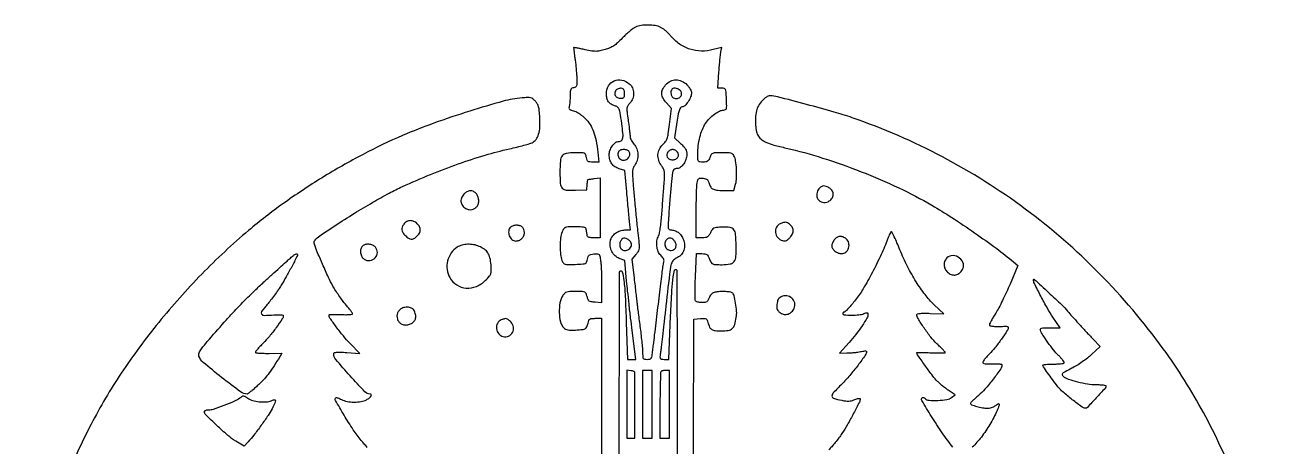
# Model space of a CAD drawing. Extents: x 110 to 904, y 124 to 925.
# Drawn here: x 110 to 904, y 657 to 925 of the extents above; entities that cross this region are included whole.
import ezdxf

# ---------------------------------------------------------------- set-up
doc = ezdxf.new("R2010")
doc.units = 0

msp = doc.modelspace()

# ---------------------------------------------------------------- linework, layer by layer
for points in [[(486.890229, 518.986716, -0.000161), (487.016943, 614.68192, -0.000268), (487.192998, 695.313008, -0.000004), (487.392619, 768.47668, -0.198201), (487.57005, 768.903383, -0.577609), (489.013715, 768.515953, -0.034605), (490.080474, 763.023645, -0.018657), (490.932535, 753.064302, -0.004317), (491.595392, 736.25), (492.310963, 713), (494.955409, 713), (497.599855, 713), (495.351129, 731.25, -0.001664), (494.398795, 739.196679, -0.001231), (493.396241, 747.993188, -0.001243), (492.490277, 756.307662, -0.002795), (491.853977, 762.620429), (490.605552, 775.740857), (487.210809, 776.968412, -0.105251), (484.527453, 778.638453, -0.083055), (482.483474, 781.391599, -0.080946), (481.408524, 784.731733, -0.091763), (481.520076, 788.091405, -0.097817), (482.683956, 790.76037, -0.080975), (484.841688, 792.995289, -0.078372), (487.670465, 794.485814, -0.082316), (490.77254, 795), (494.275363, 795), (493.695529, 800.25, -0.003331), (493.397095, 803.127661, -0.000776), (492.935819, 807.962201, -0.0008), (492.422478, 813.527927, -0.000785), (491.923516, 819.131959), (490.731336, 832.763918), (487.041331, 833.869471, -0.071978), (484.352741, 835.118187, -0.095888), (482.422984, 836.988312, -0.089786), (481.247982, 839.544894, -0.055881), (480.786015, 842.821396, -0.101425), (481.229119, 845.346145, -0.056762), (482.700344, 848.109082, -0.058283), (484.625363, 850.307755, -0.182226), (486.424314, 851.015313, 0.124612), (488.304868, 851.519972, 0.202199), (489.3063, 852.805906, 0.085829), (489.540847, 855.364958, 0.012566), (488.992628, 860.568407, 0.004069), (487.952448, 868.044971, 0.042431), (487.242786, 871.05971, 0.116926), (486.286209, 872.624156, 0.123984), (484.747676, 873.55163, -0.059747), (482.128369, 874.706112, -0.100478), (480.351938, 876.311228, -0.100192), (479.338896, 878.485508, -0.059143), (479, 881.340536, -0.133762), (480.348942, 886.292648, -0.15774), (483.96682, 889.504405, -0.154769), (488.837445, 890.022628, -0.128008), (493.544236, 887.715608, -0.109639), (495.517608, 885.076336, -0.098944), (496.283983, 881.748899, -0.096764), (495.717218, 878.319808, -0.099693), (493.90314, 875.396897, 0.050042), (492.597157, 873.693816, 0.113474), (492.076958, 872.166172, 0.056016), (492.098348, 869.958238, 0.005497), (492.80314, 864.674101, -0.003351), (493.261396, 861.347373, -0.003969), (493.648422, 858.197277, -0.003466), (493.935382, 855.535155, -0.025117), (494, 854.249623, 0.085231), (494.173896, 853.236882, 0.034097), (494.734375, 851.941198, 0.032506), (495.543269, 850.596106, 0.035264), (496.5, 849.405499, -0.097156), (498.282941, 846.521481, -0.079623), (499.007973, 842.964696, -0.078109), (498.588864, 839.295234, -0.08751), (497.062088, 836.087195, 0.062797), (496.025009, 834.158446, 0.073495), (495.569506, 832.132822, 0.035776), (495.560559, 829.093506, 0.004749), (496.062088, 822.682824, 0.001883), (496.883007, 813.720085, 0.001161), (497.913137, 803.17993, 0.001129), (498.934492, 793.201704, 0.003437), (499.69024, 786.429433, -0.029555), (499.821109, 784.210729, -0.069794), (499.591185, 782.573704, -0.07207), (498.92585, 781.094944, -0.033217), (497.674225, 779.389424), (495.175604, 776.419981), (496.586577, 764.459991, -0.000214), (497.159261, 759.587777, -0.000231), (497.713243, 754.838247, -0.000217), (498.184835, 750.763341, -0.001113), (498.44067, 748.5, 0.003265), (498.705532, 746.243847, 0.000647), (499.211317, 742.208393, 0.000685), (499.812885, 737.510211, 0.000637), (500.441895, 732.698784, -0.003916), (501.03838, 727.891112, -0.00425), (501.542307, 723.204219, -0.004003), (501.907718, 719.182061, -0.020652), (502, 716.948784, 0.016241), (502.07722, 714.572119, 0.142446), (502.432637, 713.592209, 0.200238), (503.202541, 713.125866, 0.037358), (504.884777, 713, 0.055161), (506.591184, 713.18883, 0.201722), (507.45935, 713.806687, 0.100738), (507.95621, 715.153715, 0.008987), (508.443222, 718.75, -0.000873), (508.841418, 722.098127, -0.000145), (509.620756, 728.539062, -0.000159), (510.541824, 736.112697, -0.000141), (511.505844, 744, 0.00017), (512.462703, 751.832524, 0.000201), (513.362126, 759.240625, 0.000175), (514.116787, 765.495761, 0.001275), (514.4704, 768.5, -0.005453), (514.72645, 770.529154, -0.005972), (515.019767, 772.491544, -0.005611), (515.309351, 774.163131, -0.029548), (515.532293, 775.066957, 0.143634), (515.544286, 775.835645, 0.05161), (515.141537, 776.865327, 0.045785), (514.436722, 777.97106, 0.039426), (513.509292, 778.991271, -0.106749), (511.84949, 781.397131, -0.07029), (511.011653, 784.666444, -0.067775), (511.098676, 788.172226, -0.082999), (512.146264, 791.273297, 0.077118), (512.638096, 792.674978, 0.008566), (513.201528, 796.029672, 0.010268), (513.724855, 800.072381, 0.008148), (514.129003, 804.457556, -0.00003), (514.49713, 809.313352, -0.000021), (514.912395, 814.783458, -0.000021), (515.310621, 820.023189, -0.000045), (515.621246, 824.103152, 0.007064), (515.940332, 829.247352, 0.0458), (515.826953, 831.839324, 0.079319), (515.259426, 833.716744, 0.046226), (514.038507, 835.734046, -0.07843), (512.222404, 839.22162, -0.096006), (511.739016, 842.858688, -0.100799), (512.649072, 846.27672, -0.0954), (514.834548, 849.143476, 0.050889), (516.567565, 851.041848, 0.080261), (517.580068, 852.99609, 0.044083), (518.261373, 855.909269, 0.006474), (519.039867, 861.925456), (520.210637, 871.996067), (517.105319, 875.53283, -0.052122), (514.931322, 878.601446, -0.117264), (514.151303, 881.326662, -0.124356), (514.70044, 884.006264, -0.062564), (516.588894, 886.923275, -0.099964), (519.582827, 889.305114, -0.115856), (523.111739, 890.176464, -0.111765), (526.757975, 889.394667, -0.088122), (530.076923, 887.076923, -0.033904), (531.195529, 885.795383, -0.033033), (532.141346, 884.363639, -0.034862), (532.798779, 882.995875, -0.094874), (533, 881.944957, -0.101179), (532.468518, 879.345412, -0.046155), (530.812612, 876.28227, -0.044947), (528.759007, 873.730612, -0.203568), (527.038855, 873, 0.224227), (526.043229, 872.529871, 0.090653), (525.294934, 871.184753, 0.037508), (524.616422, 868.548167, 0.005877), (523.73341, 863.25), (522.225991, 853.5), (526.112995, 849.90361, -0.021493), (528.080283, 847.919872, -0.059635), (529.21832, 846.322834, -0.074651), (529.803967, 844.723284, -0.05053), (530, 842.788469, -0.082755), (529.499533, 839.785405, -0.067556), (528.036228, 836.869937, -0.074149), (526.04175, 834.720874, -0.170283), (523.986437, 834, 0.049061), (523.225439, 833.92515, 0.047255), (522.483524, 833.703329, 0.051015), (521.867647, 833.377271, 0.107505), (521.493854, 832.990055, 0.110561), (520.960116, 831.44866, 0.002677), (520.143628, 823.901514, 0.005597), (519.316806, 814.862385, 0.003488), (518.540206, 804.25, 0.003274), (518.176107, 798.140424, 0.058786), (518.30243, 796.183457, 0.22954), (518.932716, 795.32472, 0.122196), (520.241563, 795, -0.094661), (522.760436, 794.518811, -0.086196), (525.018707, 793.13585, -0.078481), (526.841633, 790.939261, -0.061318), (528.089089, 788.096985, -0.074343), (528.5905, 784.606713, -0.100556), (527.939714, 781.494977, -0.103866), (526.151208, 778.955513, -0.084015), (523.361231, 777.117327, 0.128776), (521.195111, 775.397401, 0.109774), (519.989379, 772.732608, 0.022708), (519.08408, 767.152059, 0.000699), (516.432876, 744, -0.000388), (515.455716, 735.419648, -0.000479), (514.530666, 727.420312, -0.000394), (513.741621, 720.699923, -0.003523), (513.37182, 717.75, 0.008371), (513.010827, 714.625153, 0.138127), (513.193085, 713.601766, 0.252231), (513.860406, 713.11941, 0.032943), (515.670792, 713), (518.599245, 713), (519.773739, 740.674117, -0.003102), (520.558666, 756.806042, -0.018225), (521.331259, 765.247621, -0.042637), (522.251303, 769.502865, -0.565293), (523.516096, 769.817238, -0.19837), (523.742409, 769.272477, -0.000007), (523.894203, 696.025807, -0.000343), (524.005198, 615.239557, -0.000206)], [(533.988171, 577), (534.244085, 657.75), (534.5, 738.5), (538.628649, 738.801568, -0.017067), (541.076131, 738.896537, -0.120917), (542.223463, 738.620609, -0.170846), (542.915326, 737.88637, -0.042867), (543.459043, 736.307163, 0.049921), (544.478148, 733.477284, 0.144635), (545.856143, 731.94583, 0.113332), (548.066979, 731.200608, 0.024859), (552.099392, 731, 0.042932), (556.356692, 731.366222, 0.142662), (558.854504, 732.588349, 0.133872), (560.396189, 735.013896, 0.035984), (561.43754, 739.5, 0.054702), (561.62808, 743.563503, 0.027008), (561.026868, 748.70336, 0.021709), (559.992328, 753.466962, 0.189129), (558.738293, 755.182905, 0.118211), (557.076865, 755.752945, 0.019352), (553.657244, 755.946318, 0.022425), (550.05902, 755.848947, 0.047564), (547.312901, 755.386163, 0.090794), (546.393772, 754.949967, 0.051124), (545.467681, 754.127256, 0.048307), (544.665938, 753.063248, 0.053495), (544.114921, 751.899818, -0.042013), (543.431047, 750.365989, -0.124481), (542.650471, 749.529895, -0.112459), (541.516232, 749.118355, -0.031031), (539.611037, 749, -0.027488), (538.226808, 749.076158, -0.033976), (536.95584, 749.304616, -0.03622), (535.94926, 749.636163, -0.157951), (535.477138, 750.036991, -0.1374), (535.240188, 750.859511, -0.003066), (535.23494, 755.017875, -0.006701), (535.324512, 759.919393, -0.004454), (535.552616, 765.536991), (536.26899, 780), (539.621075, 780, -0.038446), (541.482287, 779.856675, -0.119284), (542.638362, 779.379903, -0.108297), (543.511519, 778.397205, -0.028735), (544.435553, 776.5, 0.033899), (545.510453, 774.349682, 0.157806), (546.533811, 773.440397, 0.095311), (548.160664, 773.070852, 0.008329), (552.41379, 773, 0.042935), (557.525721, 773.439769, 0.193071), (560.029577, 774.985532, 0.143647), (561.188185, 778.150462, 0.0207), (561.35644, 785.104992, 0.017775), (560.984375, 792.151486, 0.138269), (559.826732, 795.19839, 0.202599), (557.465397, 796.591843, 0.045315), (552.690111, 796.796163, 0.010667), (548.873513, 796.531859, 0.085023), (547.172963, 796.079272, 0.135409), (546.077372, 795.15847, 0.041957), (545, 793.271642, -0.034217), (544.03895, 791.526429, -0.11164), (543.104, 790.607666, -0.107265), (541.842677, 790.160646, -0.030287), (539.75, 790.021642), (536, 790), (536, 805.875, -0.003681), (536.04647, 812.186625, -0.004656), (536.186722, 818.020327, -0.00371), (536.385983, 822.905229, -0.037319), (536.635648, 824.928241, -0.028604), (537.099468, 826.710549, -0.150481), (537.672502, 827.529558, -0.158637), (538.589684, 827.86116, -0.032799), (540.328038, 827.803241, -0.043486), (541.926509, 827.502782, -0.114071), (542.94467, 826.946721, -0.109819), (543.638028, 825.985704, -0.038637), (544.190641, 824.367089, 0.093559), (545.221973, 822.166941, 0.139275), (546.87973, 820.855977, 0.080668), (549.674805, 820.197539, 0.016938), (554.711456, 820.013655), (559.922912, 820), (561.012783, 824.047472, 0.05729), (561.611959, 828.05046, 0.023135), (561.544826, 833.581768, 0.02197), (560.994755, 838.938456, 0.086498), (559.958685, 842.077197, 0.11104), (559.112104, 843.057028, 0.097469), (557.888074, 843.637363, 0.051655), (555.915675, 843.925756, 0.010492), (552.377952, 844, 0.008097), (548.222214, 843.932694, 0.085163), (546.562726, 843.592316, 0.161382), (545.569856, 842.769143, 0.049451), (544.693898, 841, -0.038971), (543.958839, 839.433869, -0.114759), (543.156987, 838.564894, -0.112788), (542.045247, 838.130613, -0.036961), (540.280762, 838, -0.029672), (538.23643, 838.121427, -0.217273), (537.419699, 838.6183, -0.139707), (537.064538, 839.694586, -0.01028), (537, 842.833219, -0.029908), (537.334559, 848.421307, -0.030913), (538.333417, 853.867047, -0.033004), (539.88353, 858.719669, -0.055408), (541.879571, 862.499276, -0.043526), (544.482591, 865.694737, -0.041163), (547.645398, 868.457231, -0.043865), (550.820966, 870.395408, -0.115861), (553.397883, 870.997747, 0.122625), (554.542571, 871.281466, 0.212131), (555.137405, 872.038886, 0.068145), (555.322715, 873.692544, 0.005726), (555.167941, 877.997747, 0.006021), (554.903385, 882.444182, 0.080251), (554.528404, 884.034009, 0.216165), (553.759782, 884.754705, 0.082046), (552.274986, 885), (549.714091, 885), (550.413746, 895.158504, -0.003182), (550.721516, 899.247329, -0.003697), (551.067748, 903.132298, -0.003294), (551.406631, 906.415026, -0.021988), (551.65764, 908.0382), (552.201879, 910.759393), (546.850939, 909.345217, -0.068505), (539.292586, 908.42171, -0.07378), (531.964999, 909.623107, -0.074478), (525.358283, 912.88393, -0.071794), (519.902519, 917.971678, 0.026717), (518.457383, 919.585309, 0.020399), (516.716462, 921.194878, 0.020788), (514.956782, 922.571465, 0.044834), (513.476349, 923.444199, 0.070784), (509.992401, 924.528531, 0.038291), (505.508817, 924.905391, 0.038279), (501.015456, 924.593905, 0.070137), (497.5, 923.560998, 0.052761), (495.993632, 922.675871, 0.013872), (493.787755, 920.94824, 0.013928), (491.372323, 918.829722, 0.013873), (489.075335, 916.577298, -0.016551), (486.091823, 913.68284, -0.038406), (483.630941, 911.771453, -0.044523), (481.143846, 910.430088, -0.030689), (478.128999, 909.349124, -0.018386), (474.778, 908.507232, -0.05079), (472.36181, 908.245556, -0.043824), (469.749468, 908.458156, -0.011027), (465.553664, 909.268791, 0.003221), (462.833337, 909.838553, 0.005175), (460.505844, 910.285382, 0.001314), (458.478427, 910.647388, 0.232411), (458.27474, 910.588233, 0.237878), (458.200523, 910.393634, 0.001903), (458.381849, 908.697867, 0.006308), (458.624542, 906.733833, 0.003949), (458.955686, 904.441407, -0.008565), (459.326123, 901.698222, -0.004733), (459.689416, 898.335913, -0.004717), (459.993297, 894.920177, -0.007563), (460.180946, 892, -0.006859), (460.32195, 888.010375, -0.074521), (460.118378, 886.418079, -0.194404), (459.492485, 885.611531, -0.096739), (458.25, 885.180449, 0.081791), (457.05272, 884.804442, 0.171183), (456.385784, 884.108615, 0.091744), (456.068431, 882.823754, 0.014064), (455.986345, 880.180449, -0.010562), (455.939537, 878.233829, -0.010005), (455.810405, 876.25535, -0.010008), (455.626101, 874.509901, -0.034269), (455.406574, 873.390954, 0.067632), (455.263683, 872.273503, 0.191832), (455.554786, 871.559097, 0.128233), (456.363205, 871.063752, 0.02432), (458.053453, 870.639309, -0.067845), (459.621697, 870.097098, -0.028178), (461.56579, 868.971814, -0.026322), (463.615788, 867.465562, -0.024778), (465.539911, 865.723247, -0.055086), (468.621857, 861.875527, -0.052295), (470.852597, 857.381907, -0.042343), (472.429149, 851.721809, -0.020266), (473.531602, 844.25), (474.196374, 838), (470.573187, 838, -0.024864), (468.508024, 838.102761, -0.130283), (467.452252, 838.4984, -0.15219), (466.817565, 839.331412, -0.037925), (466.35, 841, 0.052368), (465.787019, 842.806931, 0.197725), (464.956332, 843.618418, 0.089706), (463.390023, 843.94304, 0.006357), (458.910184, 844, 0.040417), (453.560099, 843.56682, 0.194387), (450.998965, 842.012155, 0.142319), (449.790467, 838.786883, 0.018718), (449.507304, 831.403695, 0.019872), (449.776194, 824.48363, 0.162786), (450.993549, 821.614859, 0.194083), (453.579366, 820.322949, 0.030232), (459.406187, 820.209343), (466.5, 820.5), (466.813358, 823.75, -0.005225), (466.946939, 824.998702, -0.008476), (467.089494, 826.056407, -0.002978), (467.231249, 826.952578, -0.311611), (467.313358, 827.037768, -0.01313), (467.457198, 827.062963, -0.000117), (468.546737, 827.224187, -0.000404), (469.799207, 827.408186, -0.000261), (471.25, 827.619349), (475, 828.163161), (475, 809.081581), (475, 790), (471, 790, -0.024112), (469.326688, 790.080742, -0.049654), (468.042125, 790.335334, -0.071452), (467.196822, 790.730756, -0.228499), (466.88465, 791.25, 0.009119), (466.823595, 791.801517, 0.006205), (466.734936, 792.426563, 0.006254), (466.634316, 793.02778, 0.012489), (466.536965, 793.5, -0.009836), (466.437005, 793.972185, -0.004906), (466.328135, 794.573437, -0.004868), (466.227533, 795.198485, -0.007148), (466.152314, 795.75, 0.274485), (465.712318, 796.320422, 0.050555), (464.380474, 796.699034, 0.033176), (462.264092, 796.931962, 0.010823), (459.12132, 797, 0.007472), (454.657633, 796.933288, 0.086681), (452.951675, 796.582462, 0.159449), (451.904097, 795.714357, 0.041605), (450.882891, 793.75, 0.072089), (449.937699, 790.083895, 0.026313), (449.638152, 784.719342, 0.026289), (449.903239, 779.35751, 0.072879), (450.825761, 775.706028, 0.058022), (451.740308, 774.06673, 0.165753), (452.790626, 773.320882, 0.076181), (454.56803, 773.076033, 0.006336), (459.235214, 773.206028, 0.005982), (463.974613, 773.454993, 0.084416), (465.624122, 773.84623, 0.195189), (466.472143, 774.696707, 0.05747), (466.99774, 776.5, -0.041289), (467.418681, 778.139469, -0.141072), (468.046932, 779.030457, -0.12163), (469.111728, 779.524318, -0.02716), (471.111464, 779.801838, -0.024568), (473.398296, 779.880683, -0.199437), (474.340216, 779.473118, -0.14742), (474.867537, 778.450218, -0.011759), (475.356971, 775.412267, -0.01875), (475.605638, 772.901564, -0.005013), (475.81111, 768.891818, -0.005074), (475.952776, 764.326976, -0.005219), (476, 759.802931), (476, 748.885004), (471.808226, 749.192502, -0.021202), (469.376808, 749.474894, -0.114924), (468.155247, 749.972555, -0.139765), (467.40131, 750.909944, -0.03692), (466.779635, 752.75, 0.041165), (466.089467, 754.737081, 0.185744), (465.237585, 755.591556, 0.097823), (463.723286, 755.937487, 0.007391), (459.494461, 756, 0.010641), (455.74132, 755.920113, 0.064733), (453.831516, 755.588643, 0.111247), (452.561136, 754.856678, 0.061692), (451.39859, 753.485572, 0.100175), (449.562455, 748.893225, 0.05179), (449.083708, 742.702829, 0.052241), (449.864049, 736.765986, 0.138455), (451.935878, 733.064122, 0.075251), (453.128973, 732.18472, 0.072419), (454.544427, 731.683428, 0.048936), (456.481098, 731.493038, 0.015131), (459.412982, 731.581203, 0.010426), (463.867731, 731.943606, 0.101393), (465.664022, 732.507383, 0.17353), (466.652135, 733.631856, 0.045007), (467.345838, 735.979191, -0.038526), (467.829387, 737.696883, -0.161687), (468.488075, 738.524847, -0.125632), (469.611661, 738.907469, -0.019569), (471.975, 739), (476, 739), (476, 658), (476, 577)], [(327.279398, 657.213716, -0.005979), (325.271896, 659.436375, -0.007968), (323.505227, 661.5056, -0.025553), (318.365927, 668.413178, -0.012925), (312.57791, 677.58982, -0.004797), (307.109785, 686.981109, -0.337804), (307.337308, 688.670642, -0.253731), (307.685154, 688.773847, -0.023836), (308.578057, 688.539934, -0.025981), (309.677807, 688.131219, -0.01737), (310.891541, 687.556087, 0.073721), (314.435916, 686.341758, 0.04329), (318.906247, 685.909609, 0.043435), (323.350061, 686.252333, 0.078526), (326.80549, 687.399415, 0.038758), (328.714595, 688.582348, 0.095228), (329.833363, 689.786373, 0.295282), (329.820942, 690.591966, 0.250324), (329.057, 691, -0.204833), (325.787746, 692.397959, -0.007452), (316.38435, 702.537689, -0.008098), (307.358591, 712.898526, -0.176924), (306, 716.617829, -0.306962), (306.420764, 717.238618, -0.072951), (307.701201, 717.543597, -0.033414), (310.03802, 717.593564, -0.006498), (314.25, 717.347225), (322.5, 716.757054), (316.323377, 723.128527, -0.019783), (312.095577, 727.849807, -0.013126), (307.610484, 733.575409, -0.007502), (303.612497, 739.137285, -0.153244), (303, 741.088799, -0.394645), (303.227861, 741.332528, -0.006836), (305.203125, 741.438497, -0.013217), (307.624206, 741.471167, -0.007919), (310.5, 741.388392, 0.009778), (313.375717, 741.316322, 0.016298), (315.796875, 741.381931, 0.010221), (317.729233, 741.537095, 0.385056), (318, 741.836559, 0.155146), (317.841998, 742.333504, 0.005833), (316.680917, 743.934883, 0.010044), (315.230101, 745.807739, 0.006848), (313.509504, 747.880289, -0.015951), (311.535391, 750.348282, -0.009134), (309.305306, 753.442488, -0.009118), (307.17441, 756.638851, -0.014966), (305.503143, 759.427996, -0.01832), (302.683308, 764.934601, -0.00588), (298.89655, 773.304469, -0.005511), (295.348847, 781.646935, -0.024969), (293.580787, 786.627129, -0.226711), (293.817731, 788.146783, -0.067339), (295.437088, 789.938058, -0.027499), (298.925089, 792.569355, -0.003554), (306.72161, 797.724418, -0.005845), (319.096569, 805.576456, -0.007375), (330.734885, 812.536483, -0.008145), (341.14494, 818.331137, -0.015617), (349.70751, 822.577772, -0.01108), (367.32283, 830.17148, -0.011512), (385.035809, 836.875749, -0.012086), (402.03924, 842.409486, -0.016892), (417.5, 846.467575, 0.004447), (422.271049, 847.593744, 0.005545), (426.681361, 848.728254, 0.004545), (430.358465, 849.753684, 0.041807), (431.904634, 850.343825, 0.124255), (434.337714, 852.374212, 0.082887), (435.965964, 855.638152, 0.06041), (436.784795, 860.224772, 0.028462), (436.779269, 866.252021, 0.010833), (436.442979, 870.473735, 0.042155), (435.960166, 873.047808, 0.064171), (435.17645, 874.912702, 0.055914), (433.914785, 876.615355, 0.041675), (432.338472, 878.049092, 0.102711), (430.93693, 878.726218, 0.069673), (429.064482, 878.925891, 0.012068), (425.5, 878.722424, 0.046926), (413.543313, 876.609134, 0.008947), (392.338617, 870.35947, 0.010079), (369.494532, 862.670711, 0.014584), (349.670496, 854.890563, 0.020651), (324.590116, 842.946539, 0.016596), (298.639466, 828.124843, 0.016623), (273.783083, 811.648367, 0.020985), (252, 794.722387, 0.023557), (222.283086, 767.05811, 0.022837), (194.975262, 736.444308, 0.023355), (171.200755, 704.245622, 0.028087), (152.075484, 671.838879, 0.018701), (137.635786, 641.135013, 0.02393)], [(878.67974, 634.414011, 0.030472), (857.872495, 679.221417, 0.033458), (832.334852, 719.724239, 0.03743), (791.7477, 767.495434, 0.038349), (744.79924, 808.262301, 0.038414), (692.254826, 841.321671, 0.037831), (635.007842, 866.147065, 0.014145), (623.620523, 869.735366, 0.00413), (605.909923, 874.61243, 0.001942), (587.576146, 879.422358, 0.063256), (583.028511, 880, 0.146871), (580.52083, 879.247148, 0.059548), (577.769539, 876.919077, 0.056653), (575.444545, 873.772709, 0.07804), (574.184037, 870.497978, 0.038445), (573.583017, 866.067132, 0.034073), (573.630281, 861.411413, 0.035563), (574.256304, 857.251452, 0.090137), (575.44296, 854.446709, 0.089989), (577.530051, 852.248768, 0.057237), (580.604896, 850.498755, 0.035137), (585.322776, 848.86786, 0.009508), (593, 846.960099, -0.02081), (616.214134, 840.631234, -0.016458), (640.743903, 831.935148, -0.016516), (664.530971, 821.691726, -0.021597), (685.5, 810.69907, -0.012401), (698.094257, 802.963025, -0.007454), (712.665747, 793.195185, -0.007466), (726.648885, 783.204491, -0.015045), (737.307417, 774.839775), (740.114835, 772.496702), (735.100783, 760.639369, -0.008103), (732.884788, 755.626964, -0.006747), (730.371871, 750.370801, -0.00682), (727.940436, 745.620701, -0.018326), (726.043366, 742.333264, 0.006115), (724.494269, 739.794129, 0.008747), (723.187739, 737.502034, 0.005338), (722.149926, 735.555917, 0.120385), (722, 734.942246, 0.349192), (722.489354, 734.326991, 0.030557), (724.594617, 733.974527, 0.028259), (727.54291, 733.832063, 0.014407), (731.25, 733.969404, -0.023768), (732.304036, 733.988711, -0.038843), (733.192188, 733.893442, -0.046708), (733.82427, 733.713152, -0.309225), (734, 733.456177, -0.144718), (733.356673, 731.280036, -0.009498), (729.648513, 725.787965, -0.014872), (725.553999, 720.318498, -0.032069), (722.022387, 716.423213, 0.015433), (720.091402, 714.430721, 0.029205), (718.684912, 712.693091, 0.031588), (717.820219, 711.310552, 0.33171), (717.910844, 710.689156, 0.158558), (718.555006, 710.361213, 0.018438), (720.182463, 710.165749, 0.020683), (722.189301, 710.082824, 0.015513), (724.399801, 710.151562, -0.01367), (726.80866, 710.235353, -0.034916), (728.550911, 710.126545, -0.050179), (729.679343, 709.859412, -0.32014), (730.001363, 709.406829, -0.156114), (729.202693, 706.921875, -0.009066), (724.386076, 700.436869, -0.014628), (719.220367, 694.129504, -0.039591), (715.095503, 690.079959, 0.008059), (713.142932, 688.390908, 0.012035), (711.496804, 686.847059, 0.007099), (710.180814, 685.514612, 0.193613), (710, 685.065169, 0.317654), (710.584867, 684.237459, 0.015223), (713.991313, 683.146059, 0.023851), (717.667758, 682.277786, 0.04609), (720.67489, 682, 0.042279), (721.943833, 682.107492, 0.030761), (723.323485, 682.431283, 0.031321), (724.603233, 682.905172, 0.057638), (725.55887, 683.468197, -0.022544), (727.573714, 684.853973, -0.455995), (728.202379, 684.660705, -0.2015), (728.221665, 683.656869, -0.009502), (726.885148, 680.473262, -0.03016), (722.397222, 671.784441, -0.030733), (716.921813, 663.755617, -0.032839), (711.174638, 657.27675, -0.075712)], [(698.898168, 657.240307, -0.016229), (692.113491, 666.407182, -0.012543), (685.305267, 676.807469, -0.004684), (679.169231, 686.925095, -0.342858), (679.395519, 688.728852, -0.179439), (679.729217, 688.882014, -0.091817), (680.19358, 688.831705, -0.071828), (680.716754, 688.588942, -0.051931), (681.216667, 688.183333, 0.181113), (683.702597, 687.052078, 0.02631), (689.356998, 686.960999, 0.028248), (695.033313, 687.490327, 0.133585), (697.996523, 688.796101), (700.214614, 690.592202), (695.944811, 693.417824, -0.018061), (694.064324, 694.762375, -0.010965), (691.935901, 696.479226, -0.010982), (689.896406, 698.27763, -0.018987), (688.29335, 699.871723, -0.027005), (685.428377, 703.299256, -0.00625), (680.998691, 709.378046, -0.002231), (676.399501, 715.919742, -0.153261), (676, 717.192459, -0.411901), (676.162539, 717.356287, -0.002164), (678.64375, 717.365152, -0.007354), (681.548938, 717.320223, -0.004401), (685, 717.185657, 0.00588), (688.451031, 717.061316, 0.009825), (691.35625, 717.047937, 0.003833), (693.788642, 717.103189, 0.405344), (694, 717.321067, 0.188546), (693.859015, 717.681649, 0.003544), (692.449771, 719.186739, 0.008129), (690.745236, 720.924077, 0.005286), (688.722624, 722.877895, -0.036094), (684.886936, 727.069309, -0.017256), (680.557247, 732.952469, -0.012344), (676.748956, 738.825834, -0.138481), (675.999855, 741.477248, -0.367694), (676.368175, 741.910508, -0.02084), (678.249463, 742.137093, -0.021183), (680.91802, 742.232749, -0.008732), (684.534701, 742.145953), (693.069691, 741.791906), (686.952897, 747.626339, -0.038516), (681.221449, 754.004719, -0.024491), (675.531829, 762.213991, -0.02245), (670.127195, 771.826582, -0.018804), (665.25274, 782.463542, 0.00458), (663.382617, 786.871375, 0.007378), (661.7001, 790.587288, 0.002374), (660.197021, 793.741697, 0.27929), (659.832708, 793.978657, 0.276912), (659.496983, 793.791609, 0.012873), (658.850621, 792.598418, 0.018212), (658.141212, 791.068937, 0.011734), (657.426483, 789.25, -0.02104), (653.370018, 779.465445, -0.01257), (647.774186, 768.177268, -0.01237), (641.896917, 757.672558, -0.034173), (637.091054, 750.695239, -0.007348), (634.676037, 747.746225, -0.011134), (632.482033, 745.260476, -0.006034), (630.582547, 743.251825, -0.203037), (629.987965, 743, 0.100282), (629.610937, 742.923613, 0.098229), (629.290215, 742.70625, 0.097647), (629.075379, 742.381656, 0.097808), (629, 742, 0.396578), (629.778616, 741.172722, 0.014687), (634.456729, 741.026651, 0.023032), (639.241558, 741.238339, 0.06837), (642.4349, 741.975249, -0.020563), (643.67419, 742.388965, -0.094931), (644.423749, 742.457957, -0.214753), (644.830817, 742.224567, -0.160042), (644.990616, 741.725249, -0.129283), (644.295448, 739.161621, -0.016364), (641.250623, 734.246957, -0.019303), (637.330657, 728.82507, -0.019598), (633.023072, 723.75), (626.822817, 717), (631.661408, 717.023857, 0.014564), (633.787735, 717.096299, 0.010154), (636.180226, 717.296512, 0.010253), (638.468843, 717.582468, 0.020846), (640.25, 717.918546, -0.017651), (641.688071, 718.199411, -0.030663), (642.898438, 718.316298, -0.033651), (643.784659, 718.287655, -0.385337), (644, 718.049725, -0.153515), (643.244276, 715.646339, -0.008887), (638.664361, 709.326156, -0.014446), (633.425801, 702.764508, -0.020695), (628.385106, 697.288331, 0.007553), (622.935152, 691.671189, 0.188617), (622.146803, 689.710707, 0.33341), (623.137917, 688.363185, 0.020281), (628.28792, 687.034785, 0.020408), (630.834565, 686.594822, 0.045211), (632.802038, 686.51627, 0.051463), (634.587461, 686.792124, 0.034927), (636.53792, 687.451397, -0.022328), (637.875237, 687.941271, -0.042729), (638.990004, 688.191816, -0.063569), (639.756205, 688.198486, -0.379985), (640, 687.924009, -0.116994), (639.50821, 685.851006, -0.004563), (635.895571, 678.82597, -0.009002), (631.979961, 671.694374, -0.015949), (628.462272, 665.98273, -0.014249), (626.515309, 663.211274, -0.010698), (624.222969, 660.271579, -0.010837), (621.945261, 657.596629, -0.0243), (620.077923, 655.692425, 0.011555)]]:
    msp.add_lwpolyline(points, format="xyb")
for points in [[(484.970483, 883.464435, 0.147321), (484.273659, 881.817143, 0.169446), (484.657985, 880.161228, 0.146996), (486.065176, 878.939081, 0.106206), (488.108986, 878.5, 0.053092), (489.355777, 878.632763, 0.173128), (490.050749, 879.063675, 0.139017), (490.404, 879.907062, 0.030106), (490.5, 881.5, 0.034956), (490.396467, 882.979116, 0.106526), (490.051186, 883.919125, 0.138885), (489.413226, 884.490648, 0.07831), (488.412495, 884.798257, 0.07476), (487.513636, 884.791671, 0.053332), (486.540308, 884.529478, 0.053271), (485.643135, 884.066796, 0.074008)], [(520.708849, 884.375516, 0.157437), (519.984487, 882.960351, 0.098762), (520.052194, 881.085915, 0.099156), (520.83266, 879.38709, 0.160134), (522.111507, 878.464609, 0.135143), (524.15452, 878.385562, 0.140785), (525.913391, 879.368752, 0.159665), (526.744747, 881.027144, 0.178856), (526.380922, 882.768764, 0.108063), (525.234787, 883.938518, 0.076213), (523.554601, 884.705377, 0.082762), (521.868473, 884.89313, 0.184849)], [(486.484769, 843.952012, 0.184018), (486.633908, 841.321423, 0.191281), (488.494103, 839.509682, 0.182419), (491.166411, 839.420561, 0.172574), (493.30702, 841.114077, 0.113394), (493.935485, 842.925928, 0.173994), (493.550263, 844.524399, 0.158107), (492.188465, 845.617, 0.090883), (490.098772, 846, 0.041228), (488.696338, 845.884163, 0.087911), (487.674368, 845.522436, 0.106087), (486.95931, 844.886443, 0.081464)], [(517.930433, 844.416177, 0.151244), (517.265029, 842.808896, 0.164062), (517.654884, 841.165555, 0.14379), (519.030487, 839.941866, 0.110799), (521, 839.5, 0.110799), (522.969513, 839.941866, 0.14379), (524.345116, 841.165555, 0.164062), (524.734971, 842.808896, 0.151244), (524.069567, 844.416177, 0.057025), (523.437122, 845.022294, 0.043495), (522.625668, 845.534752, 0.044543), (521.768064, 845.88459, 0.074711), (521, 846, 0.074711), (520.231936, 845.88459, 0.044543), (519.374332, 845.534752, 0.043495), (518.562878, 845.022294, 0.057025)], [(389.167418, 818.25, 0.101186), (387.261938, 815.812456, 0.132107), (386.704441, 813.049733, 0.139808), (387.612585, 810.493753, 0.119144), (389.780888, 808.613307, 0.079592), (391.875821, 807.922786, 0.099491), (393.91755, 808.001999, 0.100958), (395.747915, 808.859992, 0.08425), (397.234687, 810.414537, 0.116842), (397.907387, 812.188872, 0.065858), (397.903286, 814.503389, 0.065477), (397.294489, 816.75502, 0.110547), (396.171259, 818.345012, 0.068126), (394.436947, 819.530304, 0.11983), (392.753517, 819.915525, 0.114592), (391.028628, 819.490207, 0.058986)], [(613.440125, 820.548963, 0.155693), (612.452859, 816.997384, 0.186399), (613.816223, 813.828872, 0.188762), (616.937402, 812.424706, 0.158729), (620.459036, 813.381202, 0.104758), (622.248238, 815.182601, 0.134239), (622.950228, 817.401828, 0.137914), (622.4189, 819.624768, 0.113247), (620.777494, 821.443296, 0.059101), (618.550229, 822.63974, 0.124683), (616.617452, 822.886132, 0.13817), (614.931133, 822.181323, 0.080238)], [(350.556704, 798.777494, 0.048355), (349.377225, 796.690369, 0.135761), (349.132156, 795.045178, 0.126808), (349.763297, 793.438322, 0.039737), (351.454545, 791.454545, 0.04237), (353.521789, 789.710824, 0.140817), (355.183578, 789.130038, 0.15132), (356.82663, 789.538974, 0.051478), (358.811439, 791.038955, 0.076191), (360.345641, 792.980704, 0.123856), (360.903496, 794.995299, 0.124879), (360.440039, 797.022171, 0.078192), (359, 799, 0.092288), (356.877893, 800.456002, 0.111366), (354.51206, 800.924435, 0.118789), (352.289053, 800.326356, 0.115635)], [(418.2, 796.8, 0.168534), (417.030632, 794.388269, 0.118726), (417.390876, 791.370424, 0.122411), (419.067236, 788.913594, 0.184145), (421.463755, 788, 0.097774), (423.55763, 788.413405, 0.095396), (425.357987, 789.59313, 0.096772), (426.572788, 791.340294, 0.104028), (427, 793.371429, 0.085612), (426.662999, 795.325202, 0.121173), (425.695739, 796.792627, 0.1151), (424.114885, 797.692838, 0.07224), (422, 798, 0.040779), (420.916514, 797.911486, 0.035729), (419.81125, 797.6475, 0.03742), (418.844671, 797.260669, 0.082665)], [(589.279917, 798.979905, 0.179917), (586.896824, 796.810107, 0.153474), (586.313373, 793.443776, 0.143819), (587.762619, 790.186586, 0.156401), (590.700242, 788.360386, 0.055874), (592.138622, 788.166083, 0.104726), (593.287028, 788.382247, 0.086871), (594.38697, 789.084255, 0.029777), (595.707674, 790.446539, 0.074813), (597.102153, 792.665752, 0.118496), (597.493006, 794.866395, 0.12441), (596.837811, 796.928349, 0.087569), (595.207895, 798.75, 0.05261), (593.899968, 799.571967, 0.104677), (592.719169, 799.870154, 0.082051), (591.332688, 799.695975, 0.023467)], [(487.831539, 787.529614, 0.157163), (487.512104, 784.782245, 0.189001), (488.905392, 782.606709, 0.193923), (491.372461, 781.991225, 0.163123), (493.8, 783.2, 0.094424), (494.706048, 784.532621, 0.128239), (494.927832, 785.963906, 0.123017), (494.422491, 787.364982, 0.082821), (493.25, 788.607954, 0.055428), (491.459079, 789.677987, 0.157346), (490.031661, 789.843861, 0.170639), (488.850797, 789.144868, 0.067799)], [(517.2, 788.8, 0.15152), (516.125328, 786.758956, 0.149869), (516.387905, 784.458087, 0.147046), (517.904332, 782.669198, 0.144913), (520.164816, 782, 0.153317), (521.878384, 782.538088, 0.15054), (522.991758, 783.962544, 0.133413), (523.186232, 785.913903, 0.111733), (522.395737, 787.845394, 0.059583), (521.119266, 789.271641, 0.135834), (519.830195, 789.897067, 0.156117), (518.524738, 789.729008, 0.087128)], [(623.556704, 788.777494, 0.030105), (622.960863, 787.80744, 0.02649), (622.457282, 786.731238, 0.027407), (622.107636, 785.710085, 0.068881), (622, 784.932481, 0.145871), (622.515297, 783.203793, 0.081845), (624.010238, 781.575494, 0.075781), (626.087856, 780.403875, 0.090798), (628.293557, 780, 0.172722), (631.005553, 780.96565, 0.148051), (632.706504, 783.491332, 0.138332), (632.782345, 786.676553, 0.147077), (631.171259, 789.345012, 0.087841), (629.196313, 790.584115, 0.115381), (627.100291, 790.912383, 0.120514), (625.143247, 790.276272, 0.101761)], [(283, 779.471483, -0.119967), (282.670034, 778.116041, -0.002331), (279.316325, 771.709355, -0.006295), (275.816009, 765.294419, -0.010602), (272.698924, 760.014316, -0.011782), (270.799602, 757.102996, -0.007012), (268.40905, 753.723409, -0.007017), (265.930477, 750.420013, -0.012032), (263.760338, 747.746227, 0.015675), (260.240111, 743.343874, 0.315014), (260.186731, 741.717854, 0.260108), (261.756725, 740.891843, 0.0119), (268.028948, 741.195713, -0.014008), (270.318311, 741.296955, -0.023372), (272.246003, 741.238034, -0.020031), (273.717115, 741.064603, -0.368827), (274, 740.733278, -0.149641), (273.345289, 738.594657, -0.009322), (269.494876, 733.118264, -0.014872), (265.15738, 727.5431, -0.02532), (261.169961, 723.189757, 0.009873), (259.146595, 721.11326, 0.016355), (257.533606, 719.274144, 0.010261), (256.320722, 717.732981, 0.374017), (256.349717, 717.31695, 0.177765), (256.832849, 717.0933, 0.005172), (259.117972, 716.929993, 0.00981), (261.849818, 716.816885, 0.006532), (264.983584, 716.789632), (273.054887, 716.824877), (270.845633, 713.162439, -0.0102), (267.332346, 707.598075, -0.02064), (264.302018, 703.396649, -0.023309), (261.1933, 699.799834, -0.017748), (257.475979, 696.152041, -0.006083), (255.262296, 694.177744, -0.009115), (253.27791, 692.513412, -0.004709), (251.573063, 691.162023, -0.16673), (251.100685, 691, -0.1603), (246.907385, 692.379825, -0.007472), (234.85814, 701.553657, -0.008018), (223.163581, 711.043749, -0.14238), (220.487788, 715.038477, -0.179694), (220.586417, 717.080505, -0.05958), (222.108296, 719.720888, -0.018994), (225.772113, 724.25273, -0.00133), (236.558855, 736.538428, -0.008318), (242.225539, 742.746774, -0.005231), (249.041896, 749.819904, -0.005251), (255.895976, 756.640098, -0.00958), (261.652941, 762.038428, -0.000002), (266.778033, 766.662909, -0.000003), (271.67327, 771.079902, -0.000002), (275.824899, 774.825861, -0.000015), (277.92757, 776.722942, -0.012547), (280.177484, 778.652591, -0.046849), (281.724515, 779.688863, -0.138771), (282.606825, 779.886896, -0.398197)], [(324.2, 784.8, 0.137659), (323.153864, 782.93763, 0.095008), (323.035324, 780.508052, 0.092449), (323.830624, 778.148292, 0.120912), (325.377168, 776.488526, 0.179979), (328.970575, 775.670261, 0.172926), (332.297445, 777.37998, 0.182472), (333.681851, 780.722766, 0.194196), (332.463534, 784.040295, 0.107936), (330.666452, 785.323773, 0.07853), (328.278124, 785.929584, 0.081756), (325.917198, 785.760554, 0.138571)], [(384.298549, 784.040484, 0.105835), (380.499176, 780.44069, 0.091709), (378.264122, 775.416559, 0.090661), (377.959809, 769.873117, 0.100302), (379.676687, 764.79321, 0.119075), (384.093799, 760.172644, 0.124654), (390.059248, 758.176914, 0.117615), (396.531336, 759.216994, 0.098291), (402.330503, 763.095209, 0.017458), (404.711139, 765.648159, 0.094462), (405.66034, 767.278607, 0.088606), (405.972965, 769.190389, 0.014388), (405.80892, 772.964899, 0.039036), (405.144443, 777.354338, 0.086323), (403.828035, 780.463679, 0.094937), (401.632726, 782.764124, 0.054825), (398.282119, 784.638016, 0.057442), (394.750144, 785.675232, 0.053446), (390.986279, 785.916774, 0.055119), (387.375893, 785.360659, 0.071268)], [(694.451322, 776.566052, 0.092947), (693.426199, 774.104978, 0.109033), (693.446106, 771.581979, 0.106571), (694.532707, 769.258473, 0.085451), (696.556841, 767.370799, 0.110856), (698.944673, 766.474115, 0.122523), (701.394071, 766.733273, 0.113531), (703.574627, 768.147419, 0.085668), (705.188408, 770.514165, 0.214474), (705.20844, 774.537128, 0.161372), (702.196425, 777.85209, 0.163098), (697.826622, 778.692076, 0.217672)], [(771.675076, 743.567457, 0.008254), (774.510365, 740.263542, 0.003067), (778.602207, 735.708264, 0.002985), (783.218295, 730.692839, 0.003163), (787.806518, 725.829096), (792.269002, 721.158193), (786.884501, 716.03634, -0.024969), (784.301344, 713.813899, -0.013937), (780.954962, 711.360253, -0.013876), (777.424183, 709.061835, -0.021849), (774.260052, 707.310136, 0.005397), (770.019222, 705.141445, 0.062289), (768.487557, 704.075663, 0.266733), (768.212968, 703.239021, 0.179386), (768.760052, 702.364855, 0.079292), (772.156411, 700.516693, 0.022053), (777.971081, 698.743477, 0.023023), (784.27686, 697.426713, 0.039977), (789.605335, 697, -0.012561), (792.056967, 696.938399, -0.020686), (794.121567, 696.748733, -0.015902), (795.722795, 696.482477, -0.357742), (796, 696.144624, -0.18559), (795.456325, 694.730355, -0.003303), (789.868607, 688.618352, -0.003082), (784.176851, 682.550005, -0.205639), (782.896094, 682, -0.161152), (780.855691, 682.675165, -0.006614), (774.634704, 687.427425, -0.011653), (768.726598, 692.29245, -0.047119), (765.5, 695.657173, -0.00682), (762.052913, 700.129669, -0.008225), (758.942693, 704.426509, -0.003818), (756.299463, 708.269774, -0.149812), (756, 709.246803, -0.366326), (756.252799, 709.545546, -0.012453), (757.892039, 709.778748, -0.018129), (759.971497, 709.945785, -0.010976), (762.440983, 710, 0.011269), (764.943836, 710.056419, 0.016701), (767.131097, 710.228417, 0.011886), (768.901558, 710.470056, 0.2178), (769.362543, 710.77759, 0.28555), (769.361196, 711.272469, 0.01938), (768.533222, 712.488519, 0.023094), (767.35448, 713.938125, 0.014877), (765.864469, 715.510095, -0.027534), (762.752163, 718.964597, -0.013393), (759.150029, 723.688293, -0.012378), (755.937436, 728.384578, -0.052246), (754.39187, 731.421188, -0.222324), (754.448143, 732.211052, -0.203911), (755.095307, 732.713147, -0.057468), (756.737112, 732.94907, -0.006978), (760.386359, 733), (766.986697, 733), (762.335888, 739.75, -0.022392), (758.909038, 745.233738, -0.008654), (754.637743, 753.118648, -0.004377), (750.548296, 761.16148, -0.115925), (750, 763.494581, -0.651607), (750.486044, 763.709184, -0.001047), (759.617975, 755.348888, -0.004192), (767.904557, 747.601362, -0.029487)], [(589.834423, 752.61131, 0.068908), (588.733341, 751.861503, 0.083803), (587.961225, 750.883193, 0.070364), (587.46541, 749.567666, 0.03413), (587.193227, 747.787259, 0.030118), (587.147104, 745.803995, 0.091846), (587.440029, 744.494951, 0.10319), (588.158685, 743.464458, 0.044062), (589.484191, 742.418402, 0.107465), (591.90234, 741.49179, 0.12249), (594.365962, 741.718938, 0.115189), (596.547528, 743.102135, 0.087429), (598.156579, 745.444308, 0.167397), (598.479882, 748.808484, 0.157259), (596.678899, 751.760018, 0.148056), (593.390435, 753.216668, 0.146855)], [(347.654988, 744.171259, 0.080213), (346.544984, 742.460216, 0.0922), (346.098763, 740.567418, 0.092751), (346.363784, 738.649794, 0.08225), (347.306736, 736.866668, 0.095825), (348.827766, 735.507764, 0.098452), (350.731603, 734.830394, 0.088546), (352.917399, 734.898345, 0.062174), (355.25, 735.702264, 0.10954), (357.00732, 737.106833, 0.11958), (357.937215, 739.080709, 0.104841), (357.921216, 741.473873, 0.069058), (356.964816, 744.065741, 0.179344), (355.355041, 745.490447, 0.089799), (352.648936, 746.012152, 0.084418), (349.765957, 745.555464, 0.128117)], [(412.279917, 737.979905, 0.180349), (409.918291, 735.826037, 0.150035), (409.317363, 732.459988, 0.142392), (410.708682, 729.206154, 0.160852), (413.569159, 727.393286, 0.167758), (416.981746, 727.68927, 0.167094), (419.491571, 730.027723, 0.162402), (420.074338, 733.472029, 0.159076), (418.480665, 736.610245, 0.020723), (416.733278, 738.218491, 0.121878), (415.625234, 738.767409, 0.127261), (414.412292, 738.724008, 0.023412)], [(492, 684.566422), (492, 663), (494.5, 663), (497, 663), (497, 683.5, -0.000142), (497.002244, 691.412261, -0.000224), (497.009132, 698.198437, -0.000049), (497.018438, 704.162824, -0.009943), (497.031089, 704.75, 0.257482), (496.876377, 705.060246, 0.05029), (496.309539, 705.372637, 0.042048), (495.498478, 705.64065, 0.027691), (494.531089, 705.816422), (492, 706.132845)], [(513.666667, 705.333333, 0.189545), (513.396201, 704.712325, 0.001277), (513.195833, 698.742708, 0.004756), (513.048097, 691.867578, 0.002993), (513, 683.833333), (513, 663), (516, 663), (519, 663), (519, 684.5), (519, 706), (516.666667, 706, 0.026022), (515.724524, 705.950933, 0.028659), (514.822917, 705.804167, 0.029781), (514.075903, 705.590804, 0.11238)], [(252.22583, 688.003738, 0.079713), (255.448599, 686.684904, 0.041065), (259.771526, 686.043672, 0.041114), (264.045165, 686.116364, 0.098367), (267.065741, 687.035184, -0.10793), (268.410323, 687.416545, -0.444186), (268.944951, 686.893263, -0.097163), (268.547354, 685.222388, -0.011054), (266.853188, 681.710162, -0.030263), (264.362646, 677.479421, -0.008462), (259.965183, 671.18067, -0.008772), (255.283377, 664.944072, -0.023629), (251.67664, 660.737176), (249.071728, 657.974352), (243.785864, 661.184951, -0.040706), (238.792455, 664.804385, -0.01217), (231.797784, 671.100791, -0.005919), (224.865648, 677.810389, -0.200075), (224, 679.887097, -0.211493), (224.188448, 680.312688, -0.080934), (224.743851, 680.673085, -0.061603), (225.562778, 680.918381, -0.04202), (226.53226, 681, 0.081007), (229.709806, 681.518207, 0.009469), (236.505017, 683.939207, 0.010542), (243.183689, 686.624421, 0.062016), (246.44113, 688.52094, -0.015632), (248.019927, 689.647698, -0.17108), (248.763886, 689.837431, -0.110184), (249.596982, 689.571802, -0.004846)]]:
    msp.add_lwpolyline(points, format="xyb", close=True)
msp.add_lwpolyline([(502, 684.5), (502, 663), (505, 663), (508, 663), (508, 684.5), (508, 706), (505, 706), (502, 706)], close=True)

doc.saveas('drawing.dxf')
